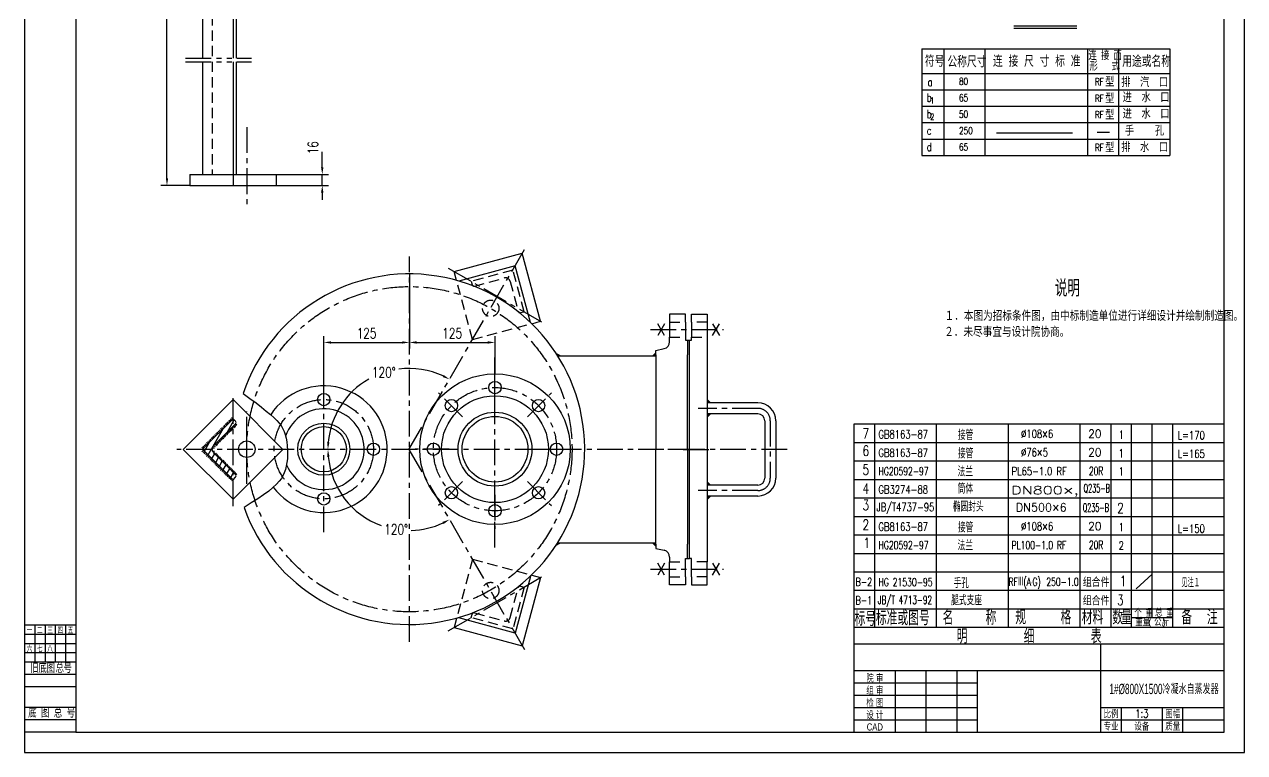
# Model space of a CAD drawing. Extents: x 0 to 5883, y 0 to 2523.
# Drawn here: x 0 to 1782, y 0 to 1064 of the extents above; entities that cross this region are included whole.
import ezdxf
from ezdxf.enums import TextEntityAlignment as Align

# ---------------------------------------------------------------- set-up
doc = ezdxf.new("R2010")
doc.units = 0
doc.header["$LTSCALE"] = 30
doc.header["$MEASUREMENT"] = 0
for name, pattern in [('CENTER', [2, 1.25, -0.25, 0.25, -0.25]), ('DASHED', [0.75, 0.5, -0.25]), ('PHANTOM', [2.5, 1.25, -0.25, 0.25, -0.25, 0.25, -0.25])]:
    doc.linetypes.add(name, pattern=pattern)
doc.layers.get('0').update_dxf_attribs({"linetype": 'CONTINUOUS'})
doc.layers.get('DEFPOINTS').update_dxf_attribs({"linetype": 'CONTINUOUS'})
for name, color, linetype in [('00', 7, 'CONTINUOUS'), ('1', 1, 'CONTINUOUS'), ('border', 7, 'CONTINUOUS'), ('TK-02', 1, 'CONTINUOUS'), ('TK-03', 3, 'CONTINUOUS'), ('YHBLX', 1, 'CONTINUOUS'), ('YHBORD', 7, 'CONTINUOUS'), ('YHCENTER', 4, 'CENTER'), ('YHDASHED', 2, 'DASHED'), ('YHDIM', 1, 'CONTINUOUS'), ('YHJH', 1, 'CONTINUOUS'), ('YHPHANTOM', 6, 'PHANTOM'), ('YHPMX', 1, 'CONTINUOUS'), ('YHSOLID', 7, 'CONTINUOUS'), ('YHTEXT', 3, 'CONTINUOUS'), ('YHTHIN', 1, 'CONTINUOUS'), ('YHXDHX', 4, 'CENTER'), ('文字', 3, 'CONTINUOUS')]:
    doc.layers.add(name, color=color, linetype=linetype)
doc.styles.add('HZKT', font='ROMANS', dxfattribs={"width": 0.75, "bigfont": 'HZKT'})
doc.styles.add('SIMPLEX', font='romans.shx', dxfattribs={"width": 0.75, "bigfont": 'hztxt.shx'})
doc.styles.add('UMHZ', font='ROMANS.shx', dxfattribs={"width": 0.75, "bigfont": 'gbcbig.shx'})
doc.styles.add('中大图框', font='azd tukuang.shx', dxfattribs={"width": 0.67, "bigfont": 'tukuang.shx'})
doc.dimstyles.get("Standard").update_dxf_attribs({"dimtxt": 0.18, "dimasz": 0.18, "dimexe": 0.18, "dimexo": 0.0625, "dimgap": 0.09, "dimtad": 0, "dimtih": 1, "dimtoh": 1, "dimdec": 4, "dimzin": 0, "dimdsep": 46, "dimtxsty": 'Standard', "dimcen": 0.09, "dimadec": 0, "dimazin": 0, "dimtfac": 1, "dimtdec": 4, "dimtofl": 0, "dimtmove": 0, "dimatfit": 3, "dimfxl": 0, "dimtolj": 1, "dimtzin": 0, "dimarcsym": 0})

# ---------------------------------------------------------------- blocks, each defined once
blk = doc.blocks.new('14941')
at = {"layer": 'YHSOLID'}
blk.add_lwpolyline([(0, 0), (63, 0), (63, 5.3, 0.414214), (60.3, 8), (15, 8, -0.414214), (8, 15), (8, 60.3, 0.414214), (5.3, 63), (0, 63)], format="xyb", close=True, dxfattribs=at)
blk = doc.blocks.new('*D2')
at = {"color": 1, "linetype": 'ByBlock'}
for p, q in [((1464.5, 2143.8), (1464.5, 2152.8)), ((1475, 2143.8), (1579, 2143.8)), ((1589.5, 2097.8), (1589.5, 2152.8))]:
    blk.add_line(p, q, dxfattribs=at)
for points in [[(1475, 2145.5), (1475, 2142), (1464.5, 2143.8)], [(1579, 2145.5), (1579, 2142), (1589.5, 2143.8)]]:
    blk.add_solid(points, dxfattribs=at)
at = {"layer": 'DEFPOINTS', "color": 0, "linetype": 'ByBlock'}
for p in [(1464.5, 2143.8), (1589.5, 2143.8), (1589.5, 2097.8)]:
    blk.add_point(p, dxfattribs=at)
blk = doc.blocks.new('*D3')
at = {"color": 1, "linetype": 'ByBlock'}
for p, q in [((1464.5, 2243.8), (1464.5, 2134.8)), ((1339.5, 2080.3), (1339.5, 2152.8)), ((1350, 2143.8), (1454, 2143.8))]:
    blk.add_line(p, q, dxfattribs=at)
for points in [[(1350, 2145.5), (1350, 2142), (1339.5, 2143.8)], [(1454, 2145.5), (1454, 2142), (1464.5, 2143.8)]]:
    blk.add_solid(points, dxfattribs=at)
at = {"layer": 'DEFPOINTS', "color": 0, "linetype": 'ByBlock'}
for p in [(1464.5, 2243.8), (1464.5, 2143.8), (1339.5, 2080.3)]:
    blk.add_point(p, dxfattribs=at)
blk = doc.blocks.new('A$C29BD17D1')
at = {"layer": 'YHTEXT', "style": 'UMHZ', "width": 0.75}
blk.add_text('RFⅢ(A·G)\u3000250-1.0', height=12, dxfattribs=at).set_placement((0, 0))
blk = doc.blocks.new('*D22')
at = {"layer": 'DEFPOINTS', "color": 0}
for p in [(208.2, 1444.4), (208.2, 1444.4), (241.8, 828.4)]:
    blk.add_point(p, dxfattribs=at)
at = {"layer": 'YHDIM', "color": 1, "lineweight": -2}
for p, q in [((208.2, 1444.4), (217.2, 1444.4)), ((208.2, 838.9), (208.2, 1433.9)), ((241.8, 828.4), (199.2, 828.4))]:
    blk.add_line(p, q, dxfattribs=at)
at = {"layer": 'YHDIM', "color": 1}
for points in [[(206.5, 1433.9), (210, 1433.9), (208.2, 1444.4)], [(206.5, 838.9), (210, 838.9), (208.2, 828.4)]]:
    blk.add_solid(points, dxfattribs=at)
blk = doc.blocks.new('*D23')
at = {"layer": 'DEFPOINTS', "color": 0}
for p in [(367.8, 844.4), (435, 844.4), (367.8, 828.4)]:
    blk.add_point(p, dxfattribs=at)
at = {"layer": 'YHDIM', "color": 1, "lineweight": -2}
for p, q in [((435, 854.9), (435, 877.4)), ((367.8, 844.4), (444, 844.4)), ((435, 828.4), (435, 844.4)), ((367.8, 828.4), (444, 828.4)), ((435, 817.9), (435, 807.4))]:
    blk.add_line(p, q, dxfattribs=at)
at = {"layer": 'YHDIM', "color": 1}
for points in [[(433.2, 854.9), (436.7, 854.9), (435, 844.4)], [(433.2, 817.9), (436.7, 817.9), (435, 828.4)]]:
    blk.add_solid(points, dxfattribs=at)

msp = doc.modelspace()

# ---------------------------------------------------------------- hatches: boundary and pattern name
at = {"layer": 'YHPMX'}
h = msp.add_hatch(dxfattribs=at)
h.set_pattern_fill('LINE', color=256, scale=60, angle=60, style=0)
edge = h.paths.add_edge_path()
edge.add_line((260.12, 443.11), (304.67, 398.56))
edge.add_line((304.67, 398.56), (308.44, 402.33))
edge.add_arc((306.55, 404.21), 2.67, 315, 405)
edge.add_line((308.44, 406.1), (276.38, 438.16))
edge.add_arc((281.33, 443.11), 7, 135, 225, ccw=False)
edge.add_line((276.38, 448.05), (308.44, 480.11))
edge.add_arc((306.55, 482), 2.67, 315, 405)
edge.add_line((308.44, 483.88), (304.67, 487.65))
edge.add_line((304.67, 487.65), (260.12, 443.11))

# ---------------------------------------------------------------- linework, layer by layer
at = {"color": 1, "linetype": 'ByBlock'}
for radius, start, end in [(118.36, 65.0846, 97.13657), (118.36, 119.81461, 174.9154), (118.3, 185.08692, 249.8015), (118.3, 271.5963, 294.91308)]:
    msp.add_arc((561.64, 442.74), radius, start, end, dxfattribs=at)
for points in [[(612.31, 551.64), (610.7, 548.53), (620.82, 545.24)], [(445.5, 453.15), (442, 453.31), (443.28, 442.74)], [(442.06, 432.17), (445.55, 432.33), (443.34, 442.74)], [(610.67, 337), (612.28, 333.89), (620.79, 340.29)]]:
    msp.add_solid(points, dxfattribs=at)
at = {"layer": '00', "color": 7, "linetype": 'Continuous', "lineweight": 30}
msp.add_line((1212, 159), (1752, 159), dxfattribs=at)
at = {"layer": '00', "color": 7, "linetype": 'Continuous', "lineweight": 25}
for p, q in [((1572, 30), (1572, 159)), ((1212, 120), (1752, 120)), ((1212, 120), (1752, 120)), ((1212, 30), (1752, 30))]:
    msp.add_line(p, q, dxfattribs=at)
at = {"layer": '00', "linetype": 'Continuous', "lineweight": 25}
msp.add_line((1392, 30), (1392, 120), dxfattribs=at)
at = {"layer": '1', "color": 1, "linetype": 'Continuous'}
for p, q in [((1272, 30), (1272, 120)), ((1317, 30), (1317, 120)), ((1362, 30), (1362, 120)), ((1212, 102), (1392, 102)), ((1212, 84), (1392, 84)), ((1212, 66), (1392, 66)), ((1602, 48), (1602, 66)), ((1212, 48), (1392, 48)), ((1602, 30), (1602, 48)), ((1662, 30), (1662, 48))]:
    msp.add_line(p, q, dxfattribs=at)
at = {"layer": '1', "color": 1, "linetype": 'Continuous', "lineweight": 25}
for p, q in [((1572, 66), (1752, 66)), ((1662, 48), (1662, 66)), ((1692, 30), (1692, 66)), ((1572, 48), (1752, 48))]:
    msp.add_line(p, q, dxfattribs=at)
at = {"layer": 'DEFPOINTS', "color": 0, "linetype": 'ByBlock'}
for p in [(733.92, 741.14), (733.92, 741.14), (470.98, 518.82), (222.79, 442.74), (222.79, 442.74), (561.64, 442.74), (561.64, 442.74), (1054.84, 442.74), (1054.84, 442.74), (471.02, 366.7), (733.92, 144.34)]:
    msp.add_point(p, dxfattribs=at)
at = {"layer": 'TK-02'}
msp.add_point((15, 186), dxfattribs=at)
msp.add_point((15, 186), dxfattribs=at)
msp.add_point((15, 186), dxfattribs=at)
at = {"layer": 'TK-03'}
for p in [(30, 186), (30, 186), (30, 186), (45, 186), (45, 186), (45, 186), (60, 186), (60, 186), (60, 186)]:
    msp.add_point(p, dxfattribs=at)
at = {"layer": 'YHBLX'}
msp.add_lwpolyline([(319.5, 524.33), (329.33, 517.23), (338.23, 510.63), (346.2, 504.51), (353.25, 498.88), (359.36, 493.74), (364.54, 489.08), (368.79, 484.92), (372.12, 481.23), (374.81, 477.61), (377.16, 473.6), (379.19, 469.21), (380.88, 464.45), (382.23, 459.3), (383.25, 453.77), (383.94, 447.86), (384.3, 441.57), (384.32, 435.25), (384.01, 429.26), (383.38, 423.61), (382.41, 418.27), (381.11, 413.27), (379.49, 408.6), (377.53, 404.25), (375.25, 400.23), (372.25, 396.2), (368.17, 391.82), (362.99, 387.09), (356.73, 382.01), (349.37, 376.58), (340.93, 370.79), (331.4, 364.65), (320.77, 358.17)], dxfattribs=at)
at = {"layer": 'YHBORD', "color": 1}
msp.add_lwpolyline([(0, 0), (1782, 0), (1782, 2523), (0, 2523)], close=True, dxfattribs=at)
at = {"layer": 'YHBORD'}
msp.add_lwpolyline([(75, 30), (1752, 30), (1752, 2493), (75, 2493)], close=True, dxfattribs=at)
at = {"layer": 'YHCENTER'}
for p, q in [((324.77, 913.33), (324.77, 797.94)), ((561.64, 442.74), (733.92, 741.14)), ((562.27, 161.58), (562.27, 724.63)), ((619.02, 707.67), (761.91, 625.18)), ((914.29, 617.74), (1020.99, 617.74)), ((687.27, 299.68), (687.27, 581.72)), ((437.27, 322.03), (437.27, 564.29)), ((304.77, 359.97), (304.77, 524.96)), ((1071.27, 502.74), (983.96, 502.74)), ((324.77, 392.67), (324.77, 498.05)), ((1089.27, 484.74), (1089.27, 400.74)), ((1113.81, 442.74), (222.79, 442.74)), ((561.64, 442.74), (733.92, 144.34)), ((977.27, 442.74), (913.27, 442.74)), ((977.27, 442.74), (913.27, 442.74)), ((977.27, 442.74), (913.27, 442.74)), ((977.27, 442.74), (913.27, 442.74)), ((962.27, 442.74), (1006.27, 442.74)), ((962.27, 442.74), (1006.27, 442.74)), ((1071.27, 382.74), (983.96, 382.74)), ((914.29, 267.74), (1020.99, 267.74)), ((619.02, 177.81), (761.91, 260.31))]:
    msp.add_line(p, q, dxfattribs=at)
for centre, radius in [((562.27, 443.11), 237.5), ((687.27, 443.11), 90), ((437.27, 443.11), 72.5)]:
    msp.add_circle(centre, radius, dxfattribs=at)
for centre, start, end in [((1071.27, 484.74), 0, 90), ((1071.27, 400.74), 270, 0)]:
    msp.add_arc(centre, 18, start, end, dxfattribs=at)
at = {"layer": 'YHDASHED'}
for p, q in [((274.33, 1549.61), (274.33, 1014.11)), ((274.33, 1009.11), (274.33, 844.43)), ((654.29, 603.21), (631.12, 689.67)), ((654.29, 603.21), (740.95, 626.43)), ((942.27, 628.74), (965.27, 628.74)), ((942.27, 628.74), (965.27, 628.74)), ((997.27, 628.74), (974.27, 628.74)), ((942.27, 606.74), (965.27, 606.74)), ((974.27, 606.74), (997.27, 606.74)), ((654.29, 282.27), (631.12, 195.81)), ((654.29, 282.27), (740.95, 259.05)), ((942.27, 278.74), (965.27, 278.74)), ((997.27, 278.74), (974.27, 278.74)), ((942.27, 256.74), (965.27, 256.74)), ((942.27, 256.74), (965.27, 256.74)), ((997.27, 256.74), (974.27, 256.74))]:
    msp.add_line(p, q, dxfattribs=at)
for points in [[(713.35, 704.78), (652.49, 688.47), (653.87, 683.32, 0.4142136), (657.14, 681.43), (700.93, 693.17, -0.4142136), (709.5, 688.22), (721.24, 644.43, 0.4142136), (724.5, 642.54), (729.65, 643.92)], [(713.35, 180.71), (652.49, 197.01), (653.87, 202.16, -0.4142136), (657.14, 204.05), (700.93, 192.32, 0.4142136), (709.5, 197.27), (721.24, 241.06, -0.4142136), (724.5, 242.94), (729.65, 241.56)]]:
    msp.add_lwpolyline(points, format="xyb", close=True, dxfattribs=at)
for centre in [(681.02, 648.79), (681.02, 236.7)]:
    msp.add_circle(centre, 12, dxfattribs=at)
at = {"layer": 'YHDIM'}
for p, q in [((1419.49, 905.12), (1530.68, 905.12)), ((1566.85, 906.03), (1584.93, 906.03)), ((434.95, 854.93), (434.95, 866.18)), ((1623.67, 239.38), (1646.93, 260.68))]:
    msp.add_line(p, q, dxfattribs=at)
at = {"layer": 'YHJH'}
for p, q in [((1242, 183), (1242, 480)), ((1332, 183), (1332, 480)), ((1437, 183), (1437, 480)), ((1542, 183), (1542, 480)), ((1587, 183), (1587, 480)), ((1617, 183), (1617, 480)), ((1647, 197.1), (1647, 480)), ((1677, 183), (1677, 480)), ((1212, 453), (1752, 453)), ((1212, 426), (1752, 426)), ((1212, 399), (1752, 399)), ((1212, 372), (1752, 372)), ((1212, 345), (1752, 345)), ((1212, 318), (1752, 318)), ((1212, 291), (1752, 291)), ((1212, 264), (1752, 264)), ((1212, 237), (1752, 237)), ((1212, 210), (1752, 210)), ((1617.3, 197.1), (1677, 197.1)), ((1212, 183), (1752, 183))]:
    msp.add_line(p, q, dxfattribs=at)
at = {"layer": 'YHPHANTOM'}
for p, q in [((235.44, 1014.11), (331.84, 1014.11)), ((235.44, 1009.11), (331.84, 1009.11))]:
    msp.add_line(p, q, dxfattribs=at)
at = {"layer": 'YHPMX'}
for p, q in [((968.27, 602.24), (971.27, 602.24)), ((296.7, 479.68), (294.99, 481.51)), ((298.3, 481.28), (296.78, 483.18)), ((299.96, 482.94), (298.57, 484.97)), ((301.3, 484.29), (300, 486.1)), ((302.64, 485.63), (301.66, 487.51)), ((304.67, 487.65), (302.68, 488.8)), ((279.5, 462.48), (278.11, 464.5)), ((281.48, 464.46), (279.58, 466.49)), ((283.08, 466.06), (281.37, 467.89)), ((284.68, 467.66), (283.16, 469.56)), ((286.34, 469.32), (284.95, 471.35)), ((288.38, 471.37), (286.49, 473.39)), ((289.98, 472.97), (288.28, 474.8)), ((291.58, 474.57), (290.07, 476.46)), ((293.24, 476.23), (291.86, 478.25)), ((292.72, 464.45), (294.52, 462.9)), ((295.1, 478.08), (293.2, 480.11)), ((294.49, 466.22), (296.5, 463.99)), ((295.72, 467.45), (297.78, 465.52)), ((297, 468.73), (299.06, 466.93)), ((298.16, 469.89), (299.95, 468.34)), ((299.61, 471.34), (301.61, 469.11)), ((300.84, 472.57), (302.89, 470.64)), ((302.12, 473.84), (304.17, 472.05)), ((303.27, 475), (305.07, 473.45)), ((304.77, 476.44), (306.78, 474.21)), ((306, 477.67), (308.06, 475.75)), ((307.28, 478.95), (309.34, 477.15)), ((308.44, 480.11), (310.23, 478.56)), ((261.08, 444.07), (259.18, 446.09)), ((262.68, 445.66), (260.97, 447.5)), ((264.28, 447.26), (262.77, 449.16)), ((265.94, 448.93), (264.56, 450.95)), ((267.92, 450.91), (266.03, 452.93)), ((269.52, 452.51), (267.82, 454.34)), ((271.12, 454.11), (269.61, 456)), ((272.78, 455.77), (271.4, 457.79)), ((274.64, 457.62), (272.74, 459.65)), ((276.24, 459.22), (274.53, 461.05)), ((277.83, 460.82), (276.32, 462.71)), ((276.38, 448.05), (278.5, 446.95)), ((278.57, 450.3), (280.58, 448.07)), ((279.8, 451.53), (281.85, 449.6)), ((281.08, 452.81), (283.13, 451.01)), ((282.24, 453.97), (284.03, 452.41)), ((283.81, 455.54), (285.82, 453.31)), ((285.04, 456.77), (287.1, 454.85)), ((286.32, 458.05), (288.38, 456.25)), ((287.48, 459.21), (289.27, 457.66)), ((289.06, 460.79), (291.06, 458.55)), ((290.29, 462.02), (292.34, 460.09)), ((291.56, 463.29), (293.62, 461.5)), ((261.08, 441.42), (259.18, 439.39)), ((262.68, 439.82), (260.97, 437.99)), ((264.28, 438.22), (262.77, 436.33)), ((265.94, 436.56), (264.56, 434.54)), ((267.92, 434.58), (266.03, 432.55)), ((269.52, 432.98), (267.82, 431.15)), ((271.12, 431.38), (269.61, 429.48)), ((272.78, 429.72), (271.4, 427.69)), ((274.64, 427.86), (272.74, 425.84)), ((274.64, 445.15), (277.48, 445.16)), ((274.64, 440.33), (277.48, 440.33)), ((276.38, 437.43), (278.5, 438.54)), ((278.57, 435.19), (280.58, 437.42)), ((279.8, 433.96), (281.85, 435.88)), ((281.08, 432.68), (283.13, 434.48)), ((282.24, 431.52), (284.03, 433.07)), ((283.81, 429.94), (285.82, 432.17)), ((285.04, 428.71), (287.1, 430.64)), ((286.32, 427.43), (288.38, 429.23)), ((287.48, 426.28), (289.27, 427.83)), ((276.24, 426.26), (274.53, 424.43)), ((277.83, 424.66), (276.32, 422.77)), ((279.5, 423), (278.11, 420.98)), ((281.48, 421.02), (279.58, 419)), ((283.08, 419.42), (281.37, 417.59)), ((284.68, 417.82), (283.16, 415.93)), ((286.34, 416.16), (284.95, 414.14)), ((288.38, 414.11), (286.49, 412.09)), ((289.98, 412.52), (288.28, 410.68)), ((289.06, 424.7), (291.06, 426.93)), ((291.58, 410.92), (290.07, 409.02)), ((290.29, 423.47), (292.34, 425.4)), ((291.56, 422.19), (293.62, 423.99)), ((292.72, 421.03), (294.52, 422.58)), ((294.49, 419.26), (296.5, 421.49)), ((295.72, 418.03), (297.78, 419.96)), ((297, 416.75), (299.06, 418.55)), ((298.16, 415.6), (299.95, 417.15)), ((299.61, 414.15), (301.61, 416.38)), ((300.84, 412.92), (302.89, 414.84)), ((302.12, 411.64), (304.17, 413.44)), ((303.27, 410.48), (305.07, 412.03)), ((304.77, 409.04), (306.78, 411.27)), ((293.24, 409.25), (291.86, 407.23)), ((295.1, 407.4), (293.2, 405.38)), ((296.7, 405.8), (294.99, 403.97)), ((298.3, 404.2), (296.78, 402.31)), ((299.96, 402.54), (298.57, 400.52)), ((301.3, 401.2), (300, 399.38)), ((302.64, 399.85), (301.66, 397.98)), ((304.67, 397.83), (302.68, 396.69)), ((306, 407.81), (308.06, 409.74)), ((307.28, 406.53), (309.34, 408.33)), ((308.44, 405.37), (310.23, 406.92))]:
    msp.add_line(p, q, dxfattribs=at)
at = {"layer": 'YHSOLID'}
for p, q in [((260.12, 1535.39), (260.12, 1014.11)), ((304.67, 1436.41), (304.67, 1014.11)), ((309.15, 1431.93), (309.15, 1014.11)), ((1445.19, 1061.44), (1537.07, 1061.44)), ((1310.48, 1028.06), (1310.48, 872.06)), ((1310.48, 1028.06), (1672.7, 1028.06)), ((1672.7, 1028.06), (1672.7, 872.06)), ((260.12, 1009.11), (260.12, 844.43)), ((304.67, 1009.11), (304.67, 844.43)), ((309.15, 1009.11), (309.15, 844.43)), ((241.77, 844.43), (367.77, 844.43)), ((241.77, 844.43), (241.77, 828.43)), ((304.77, 844.43), (304.77, 828.43)), ((367.77, 844.43), (367.77, 828.43)), ((241.77, 828.43), (367.77, 828.43)), ((627.63, 702.7), (727.12, 729.36)), ((753.78, 629.87), (727.12, 729.36)), ((631.12, 689.67), (627.63, 702.7)), ((716.88, 710.9), (634.28, 688.77)), ((739.02, 628.3), (716.88, 710.9)), ((740.95, 626.43), (753.78, 629.87)), ((935.02, 626.46), (924.97, 609.03)), ((935.02, 609.03), (924.97, 626.46)), ((965.27, 640.24), (942.27, 640.24)), ((942.27, 640.24), (942.27, 628.74)), ((965.27, 640.24), (942.27, 640.24)), ((942.27, 640.24), (942.27, 628.74)), ((942.27, 628.74), (942.27, 606.74)), ((965.27, 628.74), (965.27, 640.24)), ((965.27, 628.74), (965.27, 640.24)), ((965.27, 628.74), (965.27, 606.74)), ((974.27, 640.24), (997.27, 640.24)), ((974.27, 628.74), (974.27, 640.24)), ((974.27, 628.74), (974.27, 606.74)), ((997.27, 640.24), (997.27, 628.74)), ((997.27, 628.74), (997.27, 606.74)), ((1004.85, 609.03), (1014.9, 626.46)), ((1004.85, 626.46), (1014.9, 609.03)), ((942.27, 599.84), (942.27, 606.74)), ((965.27, 606.74), (965.27, 602.24)), ((974.27, 602.24), (974.27, 606.74)), ((997.27, 606.74), (997.27, 278.74)), ((922.27, 587.49), (934.35, 590.06)), ((965.27, 602.24), (968.27, 602.24)), ((968.27, 602.24), (968.27, 580.99)), ((968.27, 602.24), (971.27, 602.24)), ((971.27, 283.24), (971.27, 602.24)), ((971.27, 602.24), (974.27, 602.24)), ((779.07, 579.24), (922.27, 579.24)), ((922.27, 580.99), (922.27, 587.49)), ((922.27, 580.99), (922.27, 442.74)), ((968.27, 442.74), (968.27, 580.99)), ((304.77, 515.57), (231.94, 442.74)), ((377.6, 442.74), (304.77, 515.57)), ((1071.27, 510.74), (997.27, 510.74)), ((1071.27, 494.74), (997.27, 494.74)), ((1081.27, 484.74), (1081.27, 400.74)), ((1097.27, 484.74), (1097.27, 400.74)), ((1212, 480), (1752, 480)), ((304.77, 369.91), (231.94, 442.74)), ((377.6, 442.74), (304.77, 369.91)), ((922.27, 304.49), (922.27, 442.74)), ((968.27, 442.74), (968.27, 304.49)), ((1071.27, 390.74), (997.27, 390.74)), ((1071.27, 374.74), (997.27, 374.74)), ((778.62, 306.24), (922.27, 306.24)), ((922.27, 304.49), (922.27, 297.99)), ((968.27, 283.24), (968.27, 304.49)), ((922.27, 297.99), (934.35, 295.43)), ((942.27, 285.64), (942.27, 278.74)), ((935.02, 276.46), (924.97, 259.03)), ((935.02, 259.03), (924.97, 276.46)), ((942.27, 256.74), (942.27, 278.74)), ((965.27, 278.74), (965.27, 283.24)), ((965.27, 283.24), (968.27, 283.24)), ((965.27, 256.74), (965.27, 278.74)), ((968.27, 283.24), (971.27, 283.24)), ((974.27, 283.24), (971.27, 283.24)), ((974.27, 278.74), (974.27, 283.24)), ((974.27, 256.74), (974.27, 278.74)), ((997.27, 256.74), (997.27, 278.74)), ((1004.85, 259.03), (1014.9, 276.46)), ((1004.85, 276.46), (1014.9, 259.03)), ((739.02, 257.18), (716.88, 174.58)), ((753.78, 255.61), (727.12, 156.12)), ((740.95, 259.05), (753.78, 255.61)), ((942.27, 245.24), (942.27, 256.74)), ((942.27, 245.24), (942.27, 256.74)), ((965.27, 256.74), (965.27, 245.24)), ((965.27, 256.74), (965.27, 245.24)), ((974.27, 256.74), (974.27, 245.24)), ((997.27, 245.24), (997.27, 256.74)), ((965.27, 245.24), (942.27, 245.24)), ((965.27, 245.24), (942.27, 245.24)), ((974.27, 245.24), (997.27, 245.24)), ((716.88, 174.58), (634.28, 196.72)), ((631.12, 195.81), (627.63, 182.78)), ((627.63, 182.78), (727.12, 156.12))]:
    msp.add_line(p, q, dxfattribs=at)
at = {"layer": 'YHSOLID', "color": 7}
msp.add_line((1212, 30), (1212, 480), dxfattribs=at)
at = {"layer": 'YHSOLID'}
for centre, radius in [((687.27, 443.11), 110), ((687.27, 533.11), 9), ((437.27, 515.61), 9), ((687.27, 443.11), 78), ((623.63, 506.74), 9), ((750.91, 506.74), 9), ((687.27, 443.11), 54), ((687.27, 443.11), 48), ((437.27, 443.11), 38), ((437.27, 443.11), 33), ((324.77, 443.11), 12), ((509.77, 443.11), 9), ((597.27, 443.11), 9), ((777.27, 443.11), 9), ((437.27, 370.61), 9), ((623.63, 379.47), 9), ((750.91, 379.47), 9), ((687.27, 353.11), 9)]:
    msp.add_circle(centre, radius, dxfattribs=at)
for centre, radius, start, end in [((562.27, 443.11), 256, 199.37722, 161.50235), ((932.27, 599.84), 10, 282, 360), ((437.27, 443.11), 92.5, 216.98816, 147.02182), ((437.27, 443.11), 59, 202.59995, 161.08139), ((1071.27, 484.74), 26, 0, 90), ((1071.27, 484.74), 10, 0, 90), ((1071.27, 400.74), 10, 270, 0), ((1071.27, 400.74), 26, 270, 0), ((932.27, 285.64), 10, 0, 78)]:
    msp.add_arc(centre, radius, start, end, dxfattribs=at)
for points in [[(779.07, 579.24), (785.07, 579.24), (775.81, 584.27)], [(922.27, 579.24), (916.27, 579.24), (922.27, 585.24)], [(997.27, 510.74), (1003.27, 510.74), (997.27, 516.74)], [(997.27, 494.74), (1003.27, 494.74), (997.27, 488.74)], [(997.27, 390.74), (1003.27, 390.74), (997.27, 396.74)], [(997.27, 374.74), (1003.27, 374.74), (997.27, 368.74)], [(778.62, 306.24), (784.62, 306.24), (775.35, 301.21)], [(922.27, 306.24), (916.27, 306.24), (922.27, 300.24)]]:
    msp.add_solid(points, dxfattribs=at)
at = {"layer": 'YHTEXT'}
for p, q in [((1445.19, 1057.84), (1537.07, 1057.84)), ((1342.7, 1028.06), (1342.7, 872.06)), ((1402.7, 1028.06), (1402.7, 872.06)), ((1552.7, 1028.06), (1552.7, 872.06)), ((1597.7, 1028.06), (1597.7, 872.06)), ((1402.7, 1004.06), (1402.7, 872.06)), ((1310.48, 896.06), (1672.7, 896.06)), ((1310.48, 896.06), (1672.7, 896.06))]:
    msp.add_line(p, q, dxfattribs=at)
at = {"layer": 'YHTHIN'}
for p, q in [((1310.48, 992.06), (1672.7, 992.06)), ((1310.48, 968.06), (1672.7, 968.06)), ((1310.48, 944.06), (1672.7, 944.06)), ((1310.48, 920.06), (1672.7, 920.06)), ((1310.48, 872.06), (1672.7, 872.06)), ((75, 186), (0, 186)), ((15.09, 186), (15.09, 132)), ((30.09, 186), (30.09, 132)), ((45.09, 186), (45.09, 132)), ((60.09, 186), (60.09, 132)), ((75, 172.5), (0, 172.5)), ((75, 159), (0, 159)), ((75, 145.5), (0, 145.5)), ((75, 132), (0, 132)), ((75, 114), (0, 114)), ((75, 114), (0, 114)), ((75, 96), (0, 96)), ((75, 66), (0, 66)), ((75, 66), (0, 66)), ((75, 48), (0, 48)), ((75, 48), (0, 48)), ((75, 30), (0, 30))]:
    msp.add_line(p, q, dxfattribs=at)
at = {"layer": 'YHXDHX'}
for p, q in [((687.27, 509.93), (687.27, 559.5)), ((640.02, 490.35), (604.97, 525.41)), ((734.52, 490.35), (769.58, 525.41)), ((620.45, 443.11), (570.87, 443.11)), ((754.09, 443.11), (803.67, 443.11)), ((640.02, 395.86), (604.97, 360.8)), ((734.52, 395.86), (769.58, 360.8)), ((687.27, 376.28), (687.27, 326.71))]:
    msp.add_line(p, q, dxfattribs=at)

# ---------------------------------------------------------------- block references
at = {"layer": 'YHSOLID', "rotation": 315}
msp.add_blockref('14941', (260.12, 443.11), dxfattribs=at)
at = {"layer": 'YHTEXT', "xscale": 0.8999999999999999, "zscale": 0.9}
msp.add_blockref('A$C29BD17D1', (1437.31, 243.38), dxfattribs=at)

# ---------------------------------------------------------------- texts
at = {"color": 3, "linetype": 'ByBlock', "char_height": 15, "attachment_point": 5, "style": 'UMHZ'}
for insert in [(524.87, 555.24), (542.87, 325.94)]:
    msp.add_mtext('120°', dxfattribs=dict(at, insert=insert))
at = {"layer": 'border', "color": 3, "linetype": 'Continuous', "style": 'UMHZ', "width": 0.75}
msp.add_text('1:3', height=12, dxfattribs=at).set_placement((1632, 57), align=Align.MIDDLE)
at = {"layer": 'TK-03', "style": 'HZKT', "width": 0.7}
for s, p in [('一', (7.5, 178.72)), ('二', (22.5, 178.72)), ('三', (37.5, 178.72)), ('四', (52.5, 178.72)), ('五', (67.5, 178.72)), ('六', (7.5, 152.11)), ('七', (22.5, 152.11)), ('八', (37.5, 152.11))]:
    msp.add_text(s, height=9, dxfattribs=at).set_placement(p, align=Align.MIDDLE)
for s, p in [('旧', (8.62, 116.47)), ('底', (20.47, 116.47)), ('图', (32.32, 116.47)), ('总', (45.54, 116.47)), ('号', (57.19, 116.47)), ('   底 图 总 号 ', (-15.64, 51.14))]:
    msp.add_text(s, height=13.5, dxfattribs=at).set_placement(p)
at = {"layer": 'YHDIM', "color": 3, "style": 'UMHZ', "width": 0.75}
msp.add_text('16', height=15, rotation=90, dxfattribs=at).set_placement((428.95, 883.5), align=Align.CENTER)
for p in [(499.77, 605.03), (624.77, 605.03)]:
    msp.add_text('125', height=15, dxfattribs=at).set_placement(p, align=Align.CENTER)
at = {"layer": 'YHDIM', "width": 0.75}
for s, height, style, p in [('L=170', 12, 'UMHZ', (1684.25, 457.52)), ('L=165', 12, 'UMHZ', (1684.25, 430.42)), ('L=150', 12, 'UMHZ', (1684.25, 321.15)), ('1', 15, 'SIMPLEX', (1599.61, 243.24)), ('见注１', 12, 'UMHZ', (1689.76, 241.69))]:
    msp.add_text(s, height=height, dxfattribs=dict(at, style=style)).set_placement(p)
at = {"layer": 'YHJH', "style": 'SIMPLEX', "width": 0.75}
for s, height, p in [('标', 21, (1212.3, 185.1)), ('号', 21, (1227.9, 184.8)), ('标准或图号', 21, (1243.5, 186)), ('名    称', 21, (1341, 186.6)), ('规', 21, (1447.2, 187.2)), ('格', 21, (1513.2, 187.2)), ('材料', 21, (1544.1, 187.2)), ('数', 21, (1588.8, 187.2)), ('量', 21, (1601.4, 187.2)), ('个 重', 10.8, (1620.9, 198)), ('重量 公斤', 10.8, (1622.4, 184.8)), ('总 重', 10.8, (1651.2, 198.3)), ('备  注', 21, (1689.6, 187.2)), ('          明       细       表', 21, (1244.1, 159.3)), ('(', 7.5, (1641.6, 186.3)), (')', 7.5, (1662.6, 186.6))]:
    msp.add_text(s, height=height, dxfattribs=at).set_placement(p)
at = {"layer": 'YHTEXT'}
for s, height, style, width, p in [('符号', 16.5, 'SIMPLEX', 0.75, (1315.13, 1001.62)), ('公称尺寸', 16.5, 'SIMPLEX', 0.75, (1348.1, 1000.88)), ('连 接 尺 寸 标 准', 16.5, 'SIMPLEX', 0.75, (1414.55, 1001.62)), ('连 接 面', 12, 'SIMPLEX', 0.75, (1553.95, 1011.51)), ('用途或名称', 16.5, 'SIMPLEX', 0.75, (1603.36, 1001.46)), ('形   式', 12, 'SIMPLEX', 0.75, (1555.42, 996)), ('a', 12, 'SIMPLEX', 0.75, (1319.02, 973.41)), ('80', 10.5, 'SIMPLEX', 0.75, (1364.92, 975.14)), ('RF', 10.5, 'SIMPLEX', 0.75, (1563.31, 974.41)), ('型', 13.5, 'SIMPLEX', 0.75, (1578.26, 972.61)), ('排  汽  口', 13.5, 'SIMPLEX', 0.75, (1601.72, 972.1)), ('b', 12, 'SIMPLEX', 0.75, (1317.78, 950.64)), ('型', 13.5, 'SIMPLEX', 0.75, (1578.26, 948.61)), ('进  水  口', 13.5, 'SIMPLEX', 0.75, (1603.78, 950)), ('65', 10.5, 'SIMPLEX', 0.75, (1364.92, 951.14)), ('RF', 10.5, 'SIMPLEX', 0.75, (1563.31, 950.41)), ('b', 12, 'SIMPLEX', 0.75, (1317.78, 926.64)), ('50', 10.5, 'SIMPLEX', 0.75, (1364.92, 927.14)), ('RF', 10.5, 'SIMPLEX', 0.75, (1563.31, 926.41)), ('型', 13.5, 'SIMPLEX', 0.75, (1578.26, 924.61)), ('进  水  口', 13.5, 'SIMPLEX', 0.75, (1603.78, 926)), ('c', 12, 'SIMPLEX', 0.75, (1317.78, 902.64)), ('250', 10.5, 'SIMPLEX', 0.75, (1364.92, 903.14)), ('手    孔', 13.5, 'SIMPLEX', 0.75, (1607.11, 901.26)), ('型', 13.5, 'SIMPLEX', 0.75, (1578.26, 876.61)), ('排  水  口', 13.5, 'SIMPLEX', 0.75, (1601.72, 877.13)), ('d', 12, 'SIMPLEX', 0.75, (1317.78, 878.64)), ('65', 10.5, 'SIMPLEX', 0.75, (1364.92, 879.14)), ('RF', 10.5, 'SIMPLEX', 0.75, (1563.31, 878.41)), ('说明', 24.375, 'SIMPLEX', 0.75, (1504.98, 666.04)), ('１．本图为招标条件图，由中标制造单位进行详细设计并绘制制造图。', 15, 'SIMPLEX', 0.75, (1343.87, 630.54)), ('２．未尽事宜与设计院协商。', 15, 'SIMPLEX', 0.75, (1343.27, 607.07)), ('7', 15, 'UMHZ', 0.75, (1224.04, 458.53)), ('GB8163-87', 12, 'UMHZ', 0.75, (1247.16, 458.89)), ('接管', 15, 'UMHZ', 0.75, (1363.33, 456.56)), ('%%C108×6', 12, 'UMHZ', 0.75, (1455.55, 459.59)), ('1', 12, 'UMHZ', 0.75, (1598.05, 458.23)), ('6', 15, 'UMHZ', 0.75, (1224.04, 433.38)), ('接管', 15, 'UMHZ', 0.75, (1363.33, 429.56)), ('GB8163-87', 12, 'UMHZ', 0.75, (1247.16, 431.89)), ('%%C76×5', 12, 'UMHZ', 0.75, (1455.55, 432.59)), ('1', 12, 'UMHZ', 0.75, (1598.05, 431.23)), ('5', 15, 'UMHZ', 0.75, (1224.04, 405.72)), ('HG20592-97', 12, 'UMHZ', 0.678089, (1247.58, 404.98)), ('法兰', 15, 'UMHZ', 0.75, (1362.81, 403.22)), ('PL65-1.0 RF', 12, 'UMHZ', 0.75, (1441.71, 404.95)), ('1', 12, 'UMHZ', 0.75, (1598.05, 404.49)), ('4', 15, 'UMHZ', 0.75, (1224.04, 378.05)), ('筒体', 15, 'UMHZ', 0.75, (1363.01, 378.27)), ('GB3274-88', 12, 'UMHZ', 0.75, (1247.16, 378.27)), ('3', 15, 'UMHZ', 0.75, (1224.04, 354.1)), ('椭圆封头', 15, 'UMHZ', 0.75, (1355.82, 352)), ('2', 15, 'UMHZ', 0.75, (1595.99, 349.54)), ('2', 15, 'UMHZ', 0.75, (1224.04, 325.23)), ('GB8163-87', 12, 'UMHZ', 0.75, (1247.16, 323.89)), ('接管', 15, 'UMHZ', 0.75, (1363.33, 321.56)), ('%%C108×6', 12, 'UMHZ', 0.75, (1455.55, 324.59)), ('1', 12, 'UMHZ', 0.75, (1598.05, 323.23)), ('1', 15, 'UMHZ', 0.75, (1225.3, 298.82)), ('HG20592-97', 12, 'UMHZ', 0.678089, (1247.58, 296.98)), ('法兰', 15, 'UMHZ', 0.75, (1362.81, 295.22)), ('PL100-1.0 RF', 12, 'UMHZ', 0.678089, (1441.71, 296.95)), ('2', 12, 'UMHZ', 0.75, (1598.05, 296.49)), ('手孔', 15, 'UMHZ', 0.75, (1357.05, 240.29)), ('腿式支座', 15, 'UMHZ', 0.75, (1353.47, 215.18)), ('3', 15, 'UMHZ', 0.75, (1595.72, 215.23))]:
    msp.add_text(s, height=height, dxfattribs=dict(at, style=style, width=width)).set_placement(p)
at = {"layer": 'YHTEXT', "ltscale": 15, "style": 'UMHZ', "width": 0.75}
for s, p in [('1', (1322.81, 948.21)), ('2', (1322.81, 924.21))]:
    msp.add_text(s, height=8.56, dxfattribs=at).set_placement(p)
at = {"layer": 'YHTEXT', "style": 'UMHZ'}
for s, width, p, p2 in [('20   ', 0.865196, (1553.7, 459.66), (1596.71, 459.66)), ('20   ', 0.865196, (1553.7, 432.66), (1596.71, 432.66)), ('20R    ', 0.611968, (1554.68, 405.33), (1597.69, 405.33)), ('Q235-B ', 0.501814, (1546.92, 380.1), (1589.93, 380.1)), ('DN800×,', 1.388885, (1441.22, 377.23), (1539.86, 377.23)), ('JB/T4737-95', 0.678089, (1244.39, 352.58), (1328.86, 352.58)), ('DN500×6   ', 0.857582, (1448.02, 352.24), (1546.66, 352.24)), ('Q235-B ', 0.501814, (1545.63, 351.8), (1588.65, 351.8)), ('20   ', 0.865196, (1553.7, 324.66), (1596.71, 324.66)), ('20R    ', 0.611968, (1554.68, 297.33), (1597.69, 297.33)), ('B-2', 0.879371, (1213.87, 243.38), (1237.99, 243.38)), ('HG 21530-95 ', 0.588938, (1247.45, 242.95), (1331.92, 242.95)), ('组合件', 1.514252, (1545.73, 242.23), (1584.61, 242.23)), ('B-1', 1.004996, (1213.87, 216.38), (1237.99, 216.38)), ('JB/T 4713-92 ', 0.562066, (1246.43, 216.96), (1330.9, 216.96)), ('组合件', 1.514252, (1545.73, 215.23), (1584.61, 215.23))]:
    msp.add_text(s, height=12, dxfattribs=dict(at, width=width)).set_placement(p, p2, align=Align.FIT)
at = {"layer": '文字', "color": 3, "linetype": 'Continuous', "lineweight": 25, "style": '中大图框'}
for s, height, width, p in [('院 审', 10.5, 0.8, (1242, 109.5)), ('组 审', 10.5, 0.8, (1242, 91.5)), ('1#%%C800X1500冷凝水自蒸发器', 15, 0.6, (1664.29, 93.5)), ('检 图', 10.5, 0.8, (1242, 73.5)), ('设 计', 10.5, 0.8, (1242, 55.5)), ('比例', 10.5, 0.8, (1587, 57)), ('图幅', 10.5, 0.8, (1677, 57)), ('CAD', 10.5, 0.8, (1242, 37.5)), ('专业', 10.5, 0.8, (1587, 39)), ('设备', 10.5, 0.8, (1632, 39)), ('质量', 10.5, 0.8, (1677, 39))]:
    msp.add_text(s, height=height, dxfattribs=dict(at, width=width)).set_placement(p, align=Align.MIDDLE)

# ---------------------------------------------------------------- dimensions: what is measured, and where the dimension line sits
at = {"layer": 'YHDIM'}
for base, p1, p2, picture, middle in [((208.21, 1444.43), (241.77, 828.43), (208.21, 1444.43), '*D22', (208.21, 1136.43)), ((434.95, 844.43), (367.77, 828.43), (367.77, 844.43), '*D23', (434.95, 871.43))]:
    dim = msp.add_linear_dim(base=base, p1=p1, p2=p2, angle=90, text=' ', dimstyle='Standard', override={"dimtxt": 15, "dimasz": 10.5, "dimexe": 9, "dimexo": 0, "dimgap": 6, "dimtad": 1, "dimtih": 0, "dimtoh": 0, "dimdec": 1, "dimzin": 8, "dimtxsty": 'UMHZ', "dimcen": 6, "dimclrd": 1, "dimclre": 1, "dimclrt": 3, "dimtdec": 1, "dimtofl": 1, "dimatfit": 2, "dimtvp": 6, "dimtolj": 0}, dxfattribs=at)
    dim.commit()
    dim.dimension.update_dxf_attribs({"geometry": picture, "text_midpoint": middle})
for base, p1, p2, picture, middle in [((562.27, 599.03), (437.27, 535.61), (562.27, 699.11), '*D3', (508.17, 599.03)), ((687.27, 599.03), (562.27, 599.03), (687.27, 553.11), '*D2', (578.25, 599.03))]:
    dim = msp.add_linear_dim(base=base, p1=p1, p2=p2, text=' ', dimstyle='Standard', override={"dimtxt": 15, "dimasz": 10.5, "dimexe": 9, "dimexo": 0, "dimgap": 6, "dimtad": 1, "dimtih": 0, "dimtoh": 0, "dimdec": 1, "dimzin": 8, "dimtxsty": 'UMHZ', "dimcen": 6, "dimclrd": 1, "dimclre": 1, "dimclrt": 3, "dimtdec": 1, "dimtofl": 1, "dimatfit": 2, "dimtvp": 6, "dimtolj": 0}, dxfattribs=at)
    dim.commit()
    dim.dimension.update_dxf_attribs({"geometry": picture, "text_midpoint": middle, "dimtype": 160, "insert": (-902.21, -1544.73)})

doc.saveas('drawing.dxf')
